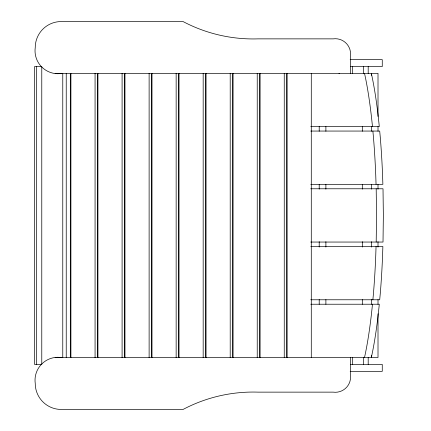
<?xml version="1.0" encoding="UTF-8"?>
<svg xmlns="http://www.w3.org/2000/svg" width="431" height="431" viewBox="0 0 431 431"><rect width="100%" height="100%" fill="white"/><g stroke="black" fill="none" stroke-linecap="round" stroke-linejoin="round"><path stroke-width="0.65" d="M376.193 242.05L376.538 215.414L376.193 188.778M376.053 246.505L375.735 255.971A180.352 31.318 -90 0 1 373.37 294.448L372.88 299.777M372.465 304.227L372.255 306.468A180.352 31.318 -90 0 1 364.513 357.498M61.321 73.502L57.776 73.739L54.236 73.426A23.005 23.005 0 0 1 35.245 47.529A25.979 25.979 0 0 1 61.218 21.55L183.04 21.55A150.203 150.203 0 0 0 258.083 38.865L333.125 38.865A15.306 15.306 0 0 1 350.441 56.186L350.441 73.502M350.171 59.65L382.265 59.65L382.265 66.573L350.441 66.573M41.699 66.568L34.566 66.568L34.566 364.427L41.699 364.427M338.976 73.335L378.009 73.335L378.009 116.429M55.098 73.502L339.682 73.502M310.746 126.601L379.285 126.601L379.075 124.36A180.352 31.318 90 0 0 371.333 73.335L371.333 75.355M310.719 131.056L379.7 131.056L380.196 136.379A180.352 31.318 90 0 1 382.561 174.857L382.873 184.328L310.767 184.328M310.713 188.778L383.014 188.778L383.358 215.414L383.014 242.05L310.713 242.05M310.767 246.505L382.873 246.505L382.561 255.971A180.352 31.318 90 0 1 380.196 294.448L379.7 299.777L310.719 299.777M310.746 304.227L379.285 304.227L379.075 306.468A180.352 31.318 -90 0 1 371.333 357.498L371.333 355.478M55.098 357.498L378.009 357.498L378.009 313.73M350.441 364.427L382.265 364.427L382.265 371.35L350.171 371.35M61.321 357.498L57.776 357.261L54.236 357.574A23.005 23.005 0 0 0 35.245 383.471A25.979 25.979 0 0 0 61.218 409.45L183.04 409.45A150.203 150.203 0 0 1 258.083 392.135L333.125 392.135A15.306 15.306 0 0 0 350.441 374.814L350.441 357.498M372.465 126.601L372.255 124.36A180.352 31.318 -90 0 0 364.513 73.335M372.88 131.056L373.37 136.379A180.352 31.318 90 0 1 375.735 174.857L376.053 184.328M378.009 126.531L378.009 131.245M378.009 184.441L378.009 189.155M378.009 241.678L378.009 247.065M378.009 299.588L378.009 304.302M371.333 126.531L371.333 131.245M371.333 184.441L371.333 189.155M371.333 241.678L371.333 247.065M371.333 299.588L371.333 304.302M368.198 66.573L368.198 73.496M368.198 357.498L368.198 364.427M363.597 66.573L363.602 73.496M363.597 357.498L363.597 364.427M362.309 126.531L362.309 131.245M362.309 184.441L362.309 189.155M362.309 241.678L362.309 247.065M362.309 299.588L362.309 304.302M352.461 66.573L352.461 73.502M352.461 357.498L352.461 364.427M325.89 126.531L325.89 131.245M325.89 184.441L325.89 189.155M325.89 241.678L325.89 247.065M325.89 299.588L325.89 304.302M319.209 126.531L319.209 131.245M319.209 184.441L319.209 189.155M319.209 241.678L319.209 247.065M319.209 299.588L319.209 304.302M311.284 73.292L311.284 357.703M287.132 73.292L287.132 357.703M286.529 73.292L286.529 357.703M284.255 73.292L284.255 357.703M260.103 73.292L260.103 357.703M259.5 73.292L259.5 357.703M257.232 73.292L257.232 357.703M233.079 73.292L233.079 357.703M232.476 73.292L232.476 357.703M230.202 73.292L230.202 357.703M206.05 73.292L206.05 357.703M205.447 73.292L205.447 357.703M203.173 73.292L203.173 357.703M179.021 73.292L179.021 357.703M178.418 73.292L178.418 357.703M176.15 73.292L176.15 357.703M151.998 73.292L151.998 357.703M151.394 73.292L151.394 357.703M149.121 73.292L149.121 357.703M124.968 73.292L124.968 357.703M124.365 73.292L124.365 357.703M122.092 73.292L122.092 357.703M97.939 73.292L97.939 357.703M97.336 73.292L97.336 357.703M95.068 73.292L95.068 357.703M70.916 73.292L70.916 357.703M70.312 73.292L70.312 357.703M66.234 73.292L66.234 357.703M62.77 73.292L62.77 357.703M41.775 66.568L41.775 364.427M36.678 66.568L36.678 364.427"/></g></svg>
